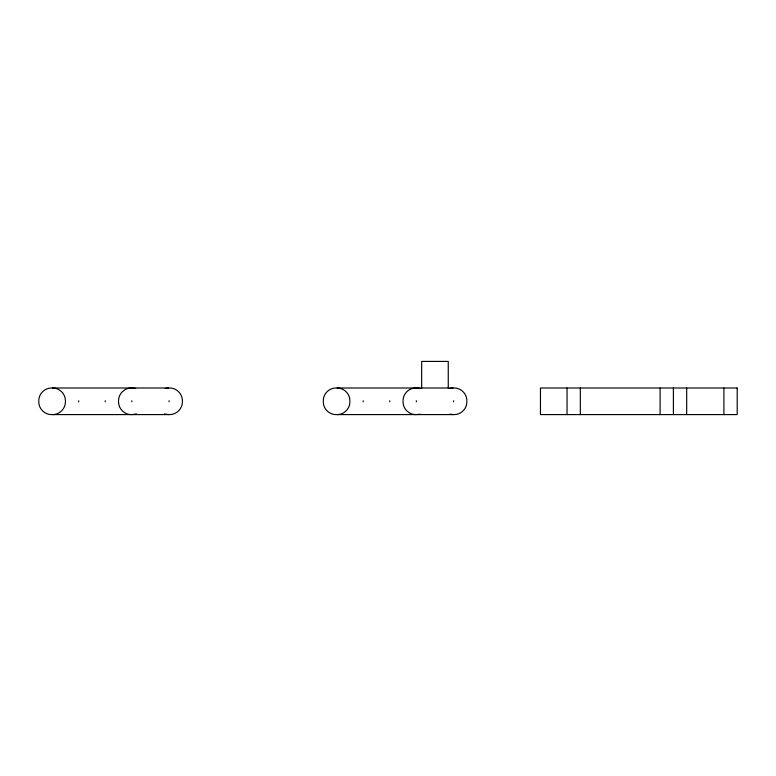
<?xml version="1.0" encoding="UTF-8"?>
<svg xmlns="http://www.w3.org/2000/svg" width="776" height="776" viewBox="0 0 776 776"><rect width="100%" height="100%" fill="white"/><g stroke="black" fill="none" stroke-linecap="round" stroke-linejoin="round"><path stroke-width="1.16" d="M38.829 399.931C39.11 393.413 45.047 387.855 51.565 388L169.614 388C176.123 387.855 182.059 393.413 182.341 399.931M65.359 402.657C65.077 409.175 59.141 414.733 52.622 414.588M118.592 399.931C118.873 393.413 124.81 387.855 131.328 388M182.341 402.657C182.059 409.175 176.123 414.733 169.614 414.588L51.565 414.588C45.047 414.733 39.11 409.175 38.829 402.657M323.32 399.931C323.602 393.413 329.538 387.855 336.056 388L454.105 388C460.614 387.855 466.551 393.413 466.832 399.931M349.85 402.657C349.569 409.175 343.632 414.733 337.114 414.588M403.084 399.931C403.365 393.413 409.301 387.855 415.82 388M466.832 402.657C466.551 409.175 460.614 414.733 454.105 414.588L336.056 414.588C329.538 414.733 323.602 409.175 323.32 402.657M136.489 413.909L132.386 414.588M165.239 388.436L168.547 388M449.731 388.436L453.038 388M420.185 414.151L416.877 414.588M416.877 388L420.185 388.436M337.114 388C343.632 387.855 349.569 393.413 349.85 399.931M132.386 388L135.693 388.436M52.622 388C59.141 387.855 65.077 393.413 65.359 399.931M453.038 414.588L449.731 414.151M415.82 414.588C409.301 414.733 403.365 409.175 403.084 402.657M168.547 414.588L164.444 413.909M131.328 414.588C124.81 414.733 118.873 409.175 118.592 402.657M723.911 388L723.911 414.588M686.682 388L686.682 414.588M673.393 388L673.393 414.588M660.095 388L660.095 414.588M580.332 388L580.332 414.588M567.043 388L567.043 414.588M466.861 400.765L466.861 401.822M453.572 400.765L453.572 401.822M448.256 388L448.256 361.412L421.669 361.412L421.669 388M416.343 400.765L416.343 401.822M403.054 400.765L403.054 401.822M389.756 400.765L389.756 401.822M363.168 400.765L363.168 401.822M349.879 400.765L349.879 401.822M323.291 400.765L323.291 401.822M182.37 400.765L182.37 401.822M169.081 400.765L169.081 401.822M131.852 400.765L131.852 401.822M118.563 400.765L118.563 401.822M105.264 400.765L105.264 401.822M78.677 400.765L78.677 401.822M65.388 400.765L65.388 401.822M38.8 400.765L38.8 401.822M737.2 388L540.455 388L540.455 414.588L737.2 414.588L737.2 388"/></g></svg>
